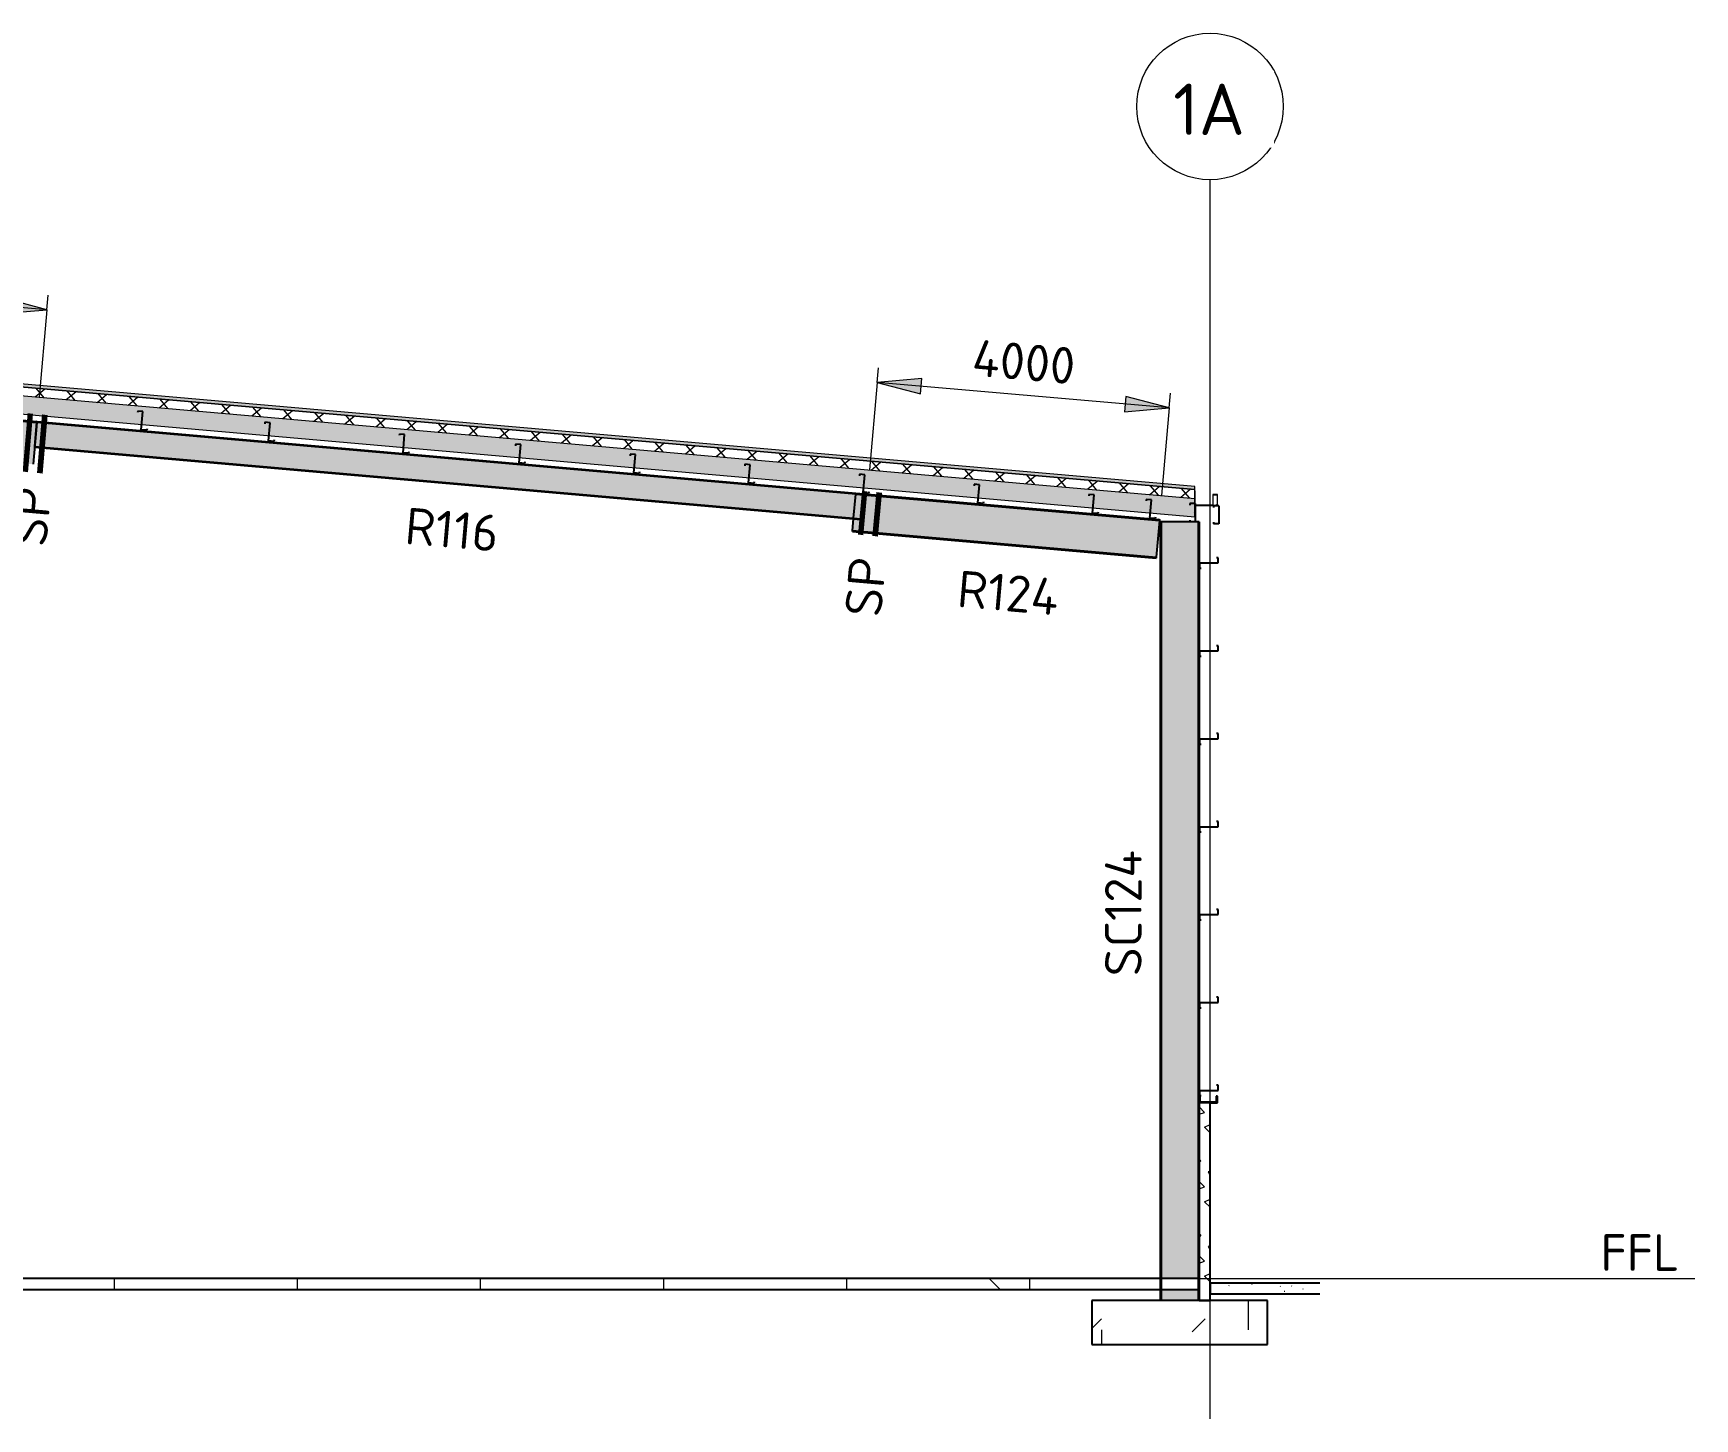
# Model space of a CAD drawing. Header units: millimetres. Extents: x 632 to 546626, y -3890 to 22200.
# Drawn here: x 252256 to 274941, y 3287 to 22200 of the extents above; entities that cross this region are included whole.
import ezdxf

# ---------------------------------------------------------------- set-up
doc = ezdxf.new("R2010")
doc.units = ezdxf.units.MM
doc.linetypes.add('Dash', pattern=[7, 5, -2])
doc.linetypes.add('Hidden Half', pattern=[3, 2, -1])
for name, color, linetype, lineweight in [('A-010-D_DIM', 211, 'Continuous', 13), ('A-010-D_DIM-200', 211, 'Continuous', 13), ('A-010-M_LINE', 90, 'Continuous', 13), ('A-200-M_WALL_EXT', 113, 'Continuous', 13), ('A-200-M_WALL_PAT', 111, 'Continuous', 13), ('A-230-H-FLOOR', 190, 'Continuous', 13), ('A-230-M_FLOOR', 192, 'Continuous', 13), ('A-270-M_ROOF', 132, 'Continuous', 13), ('S-160-M_FOUND', 171, 'Continuous', 13), ('S-160-MH_FOUND', 171, 'Hidden Half', 13), ('S-280-A_COLUMN', 171, 'Continuous', 18), ('S-280-A_STRUCT_FRAME', 2, 'Continuous', 18), ('S-280-M_COLUMN', 52, 'Continuous', 13), ('S-280-M_STRUCT_FRAME', 12, 'Continuous', 13), ('S-280-MH_COLUMN', 52, 'Hidden Half', 13), ('Z-000-T_TEXT', 131, 'Continuous', 25), ('Z-030-M_GRID', 191, 'Continuous', 13), ('Z-033_T_GRIDREF', 31, 'Continuous', 13), ('Z-230-A_LEVEL', 51, 'Continuous', 13), ('Z-230_A_LEVEL', 51, 'Continuous', 18)]:
    doc.layers.add(name, color=color, linetype=linetype, lineweight=lineweight)
doc.styles.add('ISOCPEUR_1', font='isocpeur.ttf', dxfattribs={"height": 700})
doc.styles.add('ISOCPEUR_2', font='isocpeur.ttf', dxfattribs={"height": 500})
doc.dimstyles.new('2_5___Arrow___Transparent', dxfattribs={"dimscale": 304.8, "dimtxt": 497.990588, "dimasz": 1.968504, "dimexe": 0.656168, "dimexo": 1.049869, "dimgap": 0.164042, "dimtad": 1, "dimdec": 0, "dimzin": 0, "dimdsep": 46, "dimtxsty": 'ISOCPEUR_2', "dimsah": 1, "dimcen": 0.09, "dimadec": 0, "dimazin": 0, "dimtfac": 1, "dimtdec": 4, "dimtix": 1, "dimtmove": 0, "dimatfit": 3, "dimfxl": 1, "dimtvp": 1, "dimtolj": 1, "dimtzin": 0, "dimlwd": 18, "dimlwe": 18, "dimarcsym": 2})
pattern_1 = [(50, (253362.2, 0), (728.737, -63.756), [76.2, -838.2]), (355, (253362.2, 0), (-140.97, 764.228), [60.96, -670.56]), (100.451, (253422.9, -5.3), (587.77, 700.467), [64.76, -712.36]), (46.184, (253362.2, 203.2), (1084.316, -168.17), [114.3, -1257.3]), (96.636, (253452.6, 189.2), (949.61, 989.71), [97.14, -1068.54]), (351.184, (253362.2, 203.2), (949.62, 989.7), [91.44, -1005.84]), (21, (253463.8, 152.4), (606.458, -409.06), [76.2, -838.2]), (326, (253463.8, 152.4), (247.208, 736.753), [60.96, -670.56]), (71.451, (253514.34, 118.3), (853.668, 327.685), [64.76, -712.36]), (37.5, (253362.2, 0), (12.3547, 338.22), [6.706, -655.726, 6.706, -674.014, -673.1]), (37.5, (253362.2, 0), (12.3547, 338.22), [-1343.152, 6.706, -666.394]), (7.5, (253362.2, 0), (267.279, 400.722), [6.706, -381.406, 6.706, -640.486, -256.54]), (7.5, (253362.2, 0), (267.279, 400.722), [-1035.304, 6.706, -249.834]), (327.5, (253135.63, 0), (542.3633, -22.9153), [6.706, -247.294, 6.706, -785.774, -1051.56]), (327.5, (253135.63, 0), (542.3633, -22.9153), [-1046.48, 6.706, -1044.854]), (317.5, (253034.03, 0), (592.517, 101.707), [6.706, -323.494, 6.706, -519.582, -746.76]), (317.5, (253034.03, 0), (592.517, 101.707), [-856.488, 6.706, -740.054])]

# ---------------------------------------------------------------- blocks, each defined once
blk = doc.blocks.new('Ridge Capping - Ridge Capping-1882401-S6_501-SECTION A4')
at = {"layer": 'A-270-M_ROOF', "lineweight": 5, "transparency": 33554432}
blk.add_hatch(color=253, dxfattribs=at).paths.add_polyline_path([(4557998, 17716), (4558305, 17743), (4558612, 17716), (4558604, 17720), (4558303, 17746), (4558005, 17720)])
at = {"layer": 'A-270-M_ROOF', "color": 53, "lineweight": 5}
for p, q in [((4557998, 17716), (4558305, 17743)), ((4558005, 17720), (4557998, 17716)), ((4558305, 17746), (4558005, 17720)), ((4558604, 17720), (4558305, 17746)), ((4558305, 17743), (4558612, 17716)), ((4558612, 17716), (4558604, 17720))]:
    blk.add_line(p, q, dxfattribs=at)
blk = doc.blocks.new('25021-APA-ZZ-ZZ-M3-AR-000001_V3_rvt-4-S6_501-SECTION A4')
at = {"layer": 'A-270-M_ROOF', "transparency": 33554432}
for color, points in [(9, [(4578096, 15971), (4578096, 16011), (4558303, 17743), (4538514, 16011), (4538514, 15971), (4558305, 17703), (4577116, 16057)]), (253, [(4538228, 15749), (4538232, 15753), (4538209, 15766), (4538209, 15900), (4538264, 15900), (4538264, 15755), (4538514, 15755), (4538514, 15955), (4538509, 15955), (4538509, 15760), (4538269, 15760), (4538269, 15905), (4538204, 15905), (4538204, 15764)]), (253, [(4578381, 15748), (4578406, 15763), (4578406, 15904), (4578341, 15904), (4578341, 15759), (4578101, 15759), (4578101, 15954), (4578096, 15954), (4578096, 15754), (4578346, 15754), (4578346, 15899), (4578401, 15899), (4578401, 15766), (4578377, 15752)])]:
    blk.add_hatch(color=color, dxfattribs=at).paths.add_polyline_path(points)
at = {"layer": 'A-270-M_ROOF', "lineweight": 5}
h = blk.add_hatch(dxfattribs=at)
h.set_pattern_fill('FP_12', angle=-135, style=0, pattern_type=2)
h.set_pattern_definition([(40, (4563344.53, -9e-06), (-192.8363, 229.8133), []), (130, (4563344.53, -9e-06), (-229.8133, -192.8363), [])])
h.paths.add_polyline_path([(4538514, 15851), (4558305, 17582), (4578096, 15851), (4578096, 15971), (4558303, 17702), (4538514, 15971)])
at = {"layer": 'A-270-M_ROOF', "lineweight": 5, "transparency": 33554432}
blk.add_hatch(color=254, dxfattribs=at).paths.add_polyline_path([(4538514, 15600), (4558305, 17331), (4578096, 15600), (4578096, 15851), (4558303, 17582), (4538514, 15851)])
at = {"layer": 'A-270-M_ROOF', "color": 53, "lineweight": 5}
for p, q in [((4558305, 17743), (4538514, 16011)), ((4558305, 17703), (4538514, 15971)), ((4538514, 15971), (4558305, 17703)), ((4578096, 16011), (4558305, 17743)), ((4578096, 15971), (4558305, 17703)), ((4558305, 17703), (4578096, 15971)), ((4538514, 15851), (4558305, 17582)), ((4558305, 17582), (4578096, 15851)), ((4538514, 15600), (4558305, 17331)), ((4558305, 17331), (4578096, 15600)), ((4538204, 15905), (4538204, 15764)), ((4538269, 15905), (4538204, 15905)), ((4538209, 15766), (4538209, 15900)), ((4538209, 15900), (4538264, 15900)), ((4538264, 15900), (4538264, 15755)), ((4538269, 15760), (4538269, 15905)), ((4538514, 15955), (4538509, 15955)), ((4538509, 15955), (4538509, 15760)), ((4538514, 16011), (4538514, 15971)), ((4538514, 15971), (4538514, 15600)), ((4538514, 15755), (4538514, 15955)), ((4578096, 15971), (4578096, 16011)), ((4578096, 15600), (4578096, 15971)), ((4578101, 15954), (4578096, 15954)), ((4578096, 15954), (4578096, 15754)), ((4578101, 15759), (4578101, 15954)), ((4578406, 15904), (4578341, 15904)), ((4578341, 15904), (4578341, 15759)), ((4578346, 15754), (4578346, 15899)), ((4578346, 15899), (4578401, 15899)), ((4578401, 15899), (4578401, 15766)), ((4578406, 15763), (4578406, 15904)), ((4538204, 15764), (4538228, 15749)), ((4538232, 15753), (4538209, 15766)), ((4538228, 15749), (4538232, 15753)), ((4538264, 15755), (4538514, 15755)), ((4538509, 15760), (4538269, 15760)), ((4578096, 15754), (4578346, 15754)), ((4578341, 15759), (4578101, 15759)), ((4578401, 15766), (4578377, 15752)), ((4578377, 15752), (4578381, 15748)), ((4578381, 15748), (4578406, 15763))]:
    blk.add_line(p, q, dxfattribs=at)
blk.add_blockref('Ridge Capping - Ridge Capping-1882401-S6_501-SECTION A4', (0, 0), dxfattribs=at)
blk = doc.blocks.new('NRP_Framing-Steel-PFC - B308 - 250PFC-4014865-S6_501-SECTION A4')
at = {"layer": 'S-280-M_STRUCT_FRAME', "linetype": 'Dash', "lineweight": 25}
blk.add_hatch(color=256, dxfattribs=at).paths.add_polyline_path([(4578405, 7600), (4578405, 7690), (4578390, 7690), (4578390, 7608), (4578170, 7608), (4578170, 7690), (4578155, 7690), (4578155, 7600), (4578305, 7600)])
at = {"layer": 'S-280-M_STRUCT_FRAME', "lineweight": 25}
for p, q in [((4578170, 7690), (4578155, 7690)), ((4578170, 7608), (4578170, 7690)), ((4578390, 7608), (4578170, 7608)), ((4578305, 7600), (4578405, 7600)), ((4578405, 7690), (4578390, 7690)), ((4578390, 7690), (4578390, 7608)), ((4578405, 7600), (4578405, 7690))]:
    blk.add_line(p, q, dxfattribs=at)
blk = doc.blocks.new('NRP_Framing-Steel-Purlin C - G946 - EC250-24-4111447-S6_501-SECTION A4')
at = {"layer": 'S-280-M_STRUCT_FRAME', "color": 1, "lineweight": 25}
for p, q in [((4578354, 15751), (4578354, 15727)), ((4578427, 15751), (4578354, 15751)), ((4578427, 15751), (4578427, 15501)), ((4578354, 15525), (4578354, 15501)), ((4578427, 15501), (4578354, 15501))]:
    blk.add_line(p, q, dxfattribs=at)
blk = doc.blocks.new('NRP_Framing-Steel-Purlin Z - G914 - EZ250-15-4113194-S6_501-SECTION A4')
at = {"layer": 'S-280-M_STRUCT_FRAME', "color": 150, "lineweight": 25}
for p, q in [((4578415, 15040), (4578395, 15040)), ((4578415, 15040), (4578395, 15040)), ((4578415, 14969), (4578415, 15040)), ((4578415, 14969), (4578415, 15040)), ((4578165, 14969), (4578415, 14969)), ((4578165, 14893), (4578165, 14969)), ((4578165, 14969), (4578415, 14969)), ((4578165, 14893), (4578165, 14969)), ((4578184, 14893), (4578165, 14893)), ((4578184, 14893), (4578165, 14893))]:
    blk.add_line(p, q, dxfattribs=at)
blk = doc.blocks.new('NRP_Foundation-Pad Footing Fibre _v2_ - PF2 -2400 x 2000 x 600d-V45-S6_501-SECTION A4')
at = {"layer": 'S-160-M_FOUND'}
h = blk.add_hatch(dxfattribs=at)
h.set_pattern_fill('FP_15', color=256, style=0, pattern_type=2)
h.set_pattern_definition([(45, (4563344.5, 0), (-1414.214, 0), [750, -3000]), (45, (4564344.5, 1000), (-1414.214, 0), [750, -3000]), (45, (4565344.5, -300), (-1414.214, 0), [250, -2000]), (90, (4565344.53, 500), (-500, 500), [500, -2000]), (315, (4565344.5, 1000), (0, 2828.43), [500, -3000]), (0, (4564344.5, 1000), (2000, 2000), [300, -1000]), (0, (4561844.5, 2000), (2000, 2000), [300, -2000])])
h.paths.add_polyline_path([(4579091, 4300), (4579091, 4900), (4576691, 4900), (4576691, 4300)])
at = {"layer": 'S-160-M_FOUND', "lineweight": 25}
for p, q in [((4579091, 4900), (4576691, 4900)), ((4576691, 4900), (4576691, 4300)), ((4579091, 4300), (4579091, 4900)), ((4576691, 4300), (4579091, 4300))]:
    blk.add_line(p, q, dxfattribs=at)
blk = doc.blocks.new('NRP_Framing-Steel-Purlin Z - P915 - EZ250-19-V51-S6_501-SECTION A4')
at = {"layer": 'S-280-M_STRUCT_FRAME', "color": 92, "lineweight": 25}
blk.add_line((4567298, 16598), (4567298, 16598), dxfattribs=at)
at = {"layer": 'S-280-M_STRUCT_FRAME', "color": 92, "linetype": 'Dash', "lineweight": 25}
blk.add_line((4567298, 16598), (4567298, 16598), dxfattribs=at)
blk = doc.blocks.new('NRP_Framing-Steel-Purlin Z - P915 - EZ250-19-V53-S6_501-SECTION A4')
at = {"layer": 'S-280-M_STRUCT_FRAME', "color": 92, "lineweight": 25}
for p, q in [((4567238, 16729), (4567236, 16708)), ((4567238, 16729), (4567236, 16708)), ((4567309, 16723), (4567238, 16729)), ((4567309, 16723), (4567238, 16729)), ((4567287, 16474), (4567309, 16723)), ((4567287, 16474), (4567309, 16723)), ((4567298, 16599), (4567298, 16599)), ((4567362, 16467), (4567287, 16474)), ((4567362, 16467), (4567287, 16474)), ((4567364, 16488), (4567362, 16467)), ((4567364, 16488), (4567362, 16467))]:
    blk.add_line(p, q, dxfattribs=at)
at = {"layer": 'S-280-M_STRUCT_FRAME', "color": 92, "linetype": 'Dash', "lineweight": 25}
blk.add_line((4567298, 16599), (4567298, 16599), dxfattribs=at)
blk = doc.blocks.new('NRP_Framing-Steel-Purlin Z - P914 - EZ250-15-V56-S6_501-SECTION A4')
at = {"layer": 'S-280-M_STRUCT_FRAME', "color": 150, "lineweight": 25}
blk.add_line((4558517, 17367), (4558517, 17367), dxfattribs=at)
at = {"layer": 'S-280-M_STRUCT_FRAME', "color": 150, "linetype": 'Dash', "lineweight": 25}
blk.add_line((4558517, 17367), (4558517, 17367), dxfattribs=at)
blk = doc.blocks.new('NRP_Framing-Steel-Purlin Z - P914 - EZ250-15-V57-S6_501-SECTION A4')
at = {"layer": 'S-280-M_STRUCT_FRAME', "color": 150, "lineweight": 25}
for p, q in [((4558457, 17497), (4558456, 17477)), ((4558457, 17497), (4558456, 17477)), ((4558528, 17491), (4558457, 17497)), ((4558528, 17491), (4558457, 17497)), ((4558506, 17242), (4558528, 17491)), ((4558506, 17242), (4558528, 17491)), ((4558582, 17236), (4558506, 17242)), ((4558582, 17236), (4558506, 17242)), ((4558517, 17367), (4558517, 17367)), ((4558584, 17255), (4558582, 17236)), ((4558584, 17255), (4558582, 17236))]:
    blk.add_line(p, q, dxfattribs=at)
at = {"layer": 'S-280-M_STRUCT_FRAME', "color": 150, "linetype": 'Dash', "lineweight": 25}
blk.add_line((4558517, 17367), (4558517, 17367), dxfattribs=at)
blk = doc.blocks.new('NRP_Framing-Steel-Purlin C - P946 - EC250-24-4032700-S6_501-SECTION A4')
at = {"layer": 'S-280-M_STRUCT_FRAME', "color": 1, "lineweight": 25}
for p, q in [((4578027, 15780), (4578027, 15756)), ((4578100, 15780), (4578027, 15780)), ((4578079, 15655), (4578079, 15655)), ((4578100, 15780), (4578100, 15530)), ((4578027, 15554), (4578027, 15530)), ((4578100, 15530), (4578027, 15530))]:
    blk.add_line(p, q, dxfattribs=at)
at = {"layer": 'S-280-M_STRUCT_FRAME', "color": 1, "linetype": 'Dash', "lineweight": 25}
blk.add_line((4578079, 15655), (4578079, 15655), dxfattribs=at)
blk = doc.blocks.new('Grid - NRP_Grid-Head-320187-S6_501-SECTION A4')
at = {"layer": 'Z-033_T_GRIDREF'}
blk.add_circle((4578305, 21200), 1000, dxfattribs=at)
blk = doc.blocks.new('DIMBLOCK12-S6_501-SECTION A4')
at = {"layer": 'A-010-D_DIM-200', "lineweight": 18}
for points in [[(263779, 17434), (264368, 17277), (264386, 17487)], [(267764, 17086), (267175, 17243), (267157, 17032)]]:
    blk.add_hatch(color=256, dxfattribs=at).paths.add_polyline_path(points)
for p, q in [((263779, 17434), (263797, 17633)), ((264386, 17487), (263779, 17434)), ((264368, 17277), (264386, 17487)), ((263779, 17434), (263674, 16238)), ((267764, 17086), (263779, 17434)), ((263779, 17434), (264368, 17277)), ((267175, 17243), (267157, 17032)), ((267764, 17086), (267175, 17243)), ((267764, 17086), (267781, 17285)), ((267157, 17032), (267764, 17086)), ((267764, 17086), (267659, 15889))]:
    blk.add_line(p, q, dxfattribs=at)
at = {"layer": 'A-010-D_DIM-200', "color": 0, "lineweight": 18, "insert": (265103, 18024), "char_height": 500, "width": 1758.29, "attachment_point": 1, "rotation": 355, "line_spacing_factor": 1.149209, "style": 'ISOCPEUR_2'}
blk.add_mtext('4000', dxfattribs=at)
blk = doc.blocks.new('DIMBLOCK15-S6_501-SECTION A4')
at = {"layer": 'A-010-D_DIM-200', "lineweight": 18}
for points in [[(248456, 18775), (249044, 18617), (249063, 18828)], [(252440, 18426), (251852, 18584), (251833, 18373)]]:
    blk.add_hatch(color=256, dxfattribs=at).paths.add_polyline_path(points)
for p, q in [((248456, 18775), (248473, 18974)), ((248456, 18775), (248351, 17579)), ((249063, 18828), (248456, 18775)), ((252440, 18426), (248456, 18775)), ((248456, 18775), (249044, 18617)), ((249044, 18617), (249063, 18828)), ((252440, 18426), (252458, 18625)), ((251852, 18584), (251833, 18373)), ((251833, 18373), (252440, 18426)), ((252440, 18426), (251852, 18584)), ((252440, 18426), (252336, 17230))]:
    blk.add_line(p, q, dxfattribs=at)
at = {"layer": 'A-010-D_DIM-200', "color": 0, "lineweight": 18, "insert": (249779, 19365), "char_height": 500, "width": 1758.29, "attachment_point": 1, "rotation": 355, "line_spacing_factor": 1.149209, "style": 'ISOCPEUR_2'}
blk.add_mtext('4000', dxfattribs=at)
blk = doc.blocks.new('NRP_Splice _v3_ - NRP_Splice-3927024-S6_501-SECTION A4')
at = {"layer": 'Z-000-T_TEXT', "lineweight": 70}
for p, q in [((4573586, 15949), (4573534, 15351)), ((4573586, 15949), (4573534, 15351)), ((4573786, 15931), (4573733, 15334)), ((4573733, 15334), (4573786, 15931))]:
    blk.add_line(p, q, dxfattribs=at)
blk = doc.blocks.new('NRP_Splice _v3_ - NRP_Splice-3927285-S6_501-SECTION A4')
at = {"layer": 'Z-000-T_TEXT', "lineweight": 70}
for p, q in [((4562198, 17008), (4562129, 16212)), ((4562198, 17008), (4562129, 16212)), ((4562398, 16991), (4562328, 16194)), ((4562328, 16194), (4562398, 16991))]:
    blk.add_line(p, q, dxfattribs=at)

msp = doc.modelspace()

# ---------------------------------------------------------------- hatches: boundary and pattern name
at = {"layer": 'A-200-M_WALL_PAT'}
h = msp.add_hatch(dxfattribs=at)
h.set_pattern_fill('FP_19', color=250, angle=116.56505, style=0, pattern_type=2)
h.set_pattern_definition([(296.565, (253616.2, 152.4), (5e-05, 1016), [113.59, -2158.253]), (33.69, (253667, 50.8), (7e-05, 1016), [183.16, -3480.08]), (33.69, (254683, 50.8), (7e-05, 1016), [183.16, -3480.08]), (33.69, (255699, 50.8), (7e-05, 1016), [183.16, -3480.08]), (116.565, (253819.4, 152.4), (5e-05, 1016), [113.59, -2158.253]), (213.69, (253768.6, 254), (7e-05, 1016), [183.16, -3480.08]), (213.69, (254784.6, 254), (7e-05, 1016), [183.16, -3480.08]), (213.69, (255800.6, 254), (7e-05, 1016), [183.16, -3480.08]), (26.565, (254022.6, 152.4), (5e-05, 1016), [227.19, -2044.66]), (26.565, (255038.6, 152.4), (5e-05, 1016), [227.19, -2044.66]), (270, (254225.8, 254), (1016, 0.0009), [101.6, -914.4]), (225, (254225.8, 152.4), (-0.002, 1016), [143.684, -1293.157]), (135, (254124.2, 50.8), (-0.0009, 1016), [143.684, -1293.157]), (288.435, (253819.4, 457.2), (-0.002, 1015.9997), [160.644, -3052.23]), (18.435, (253870.2, 304.8), (-0.002, 1016), [160.64, -3052.23]), (18.435, (254886.2, 304.8), (-0.002, 1016), [160.64, -3052.23]), (18.435, (255902.2, 304.8), (-0.002, 1016), [160.64, -3052.23]), (135, (254022.6, 355.6), (-0.0009, 1016), [143.684, -1293.157]), (180, (253921, 457.2), (0.0009, -1016), [101.6, -914.4]), (251.565, (253565.4, 711.2), (0.0004, 1015.9997), [160.644, -3052.23]), (315, (253514.6, 558.8), (-0.0009, 1016), [143.684, -1293.157]), (71.565, (253616.2, 457.2), (0.0004, 1015.9997), [160.644, -3052.23]), (135, (253667, 609.6), (-0.0009, 1016), [143.684, -1293.157]), (225, (253971.8, 711.2), (-0.002, 1016), [143.684, -1293.157]), (123.69, (253870.2, 609.6), (7e-05, 1016), [183.16, -3480.08]), (123.69, (254886.2, 609.6), (7e-05, 1016), [183.16, -3480.08]), (26.565, (253768.6, 762), (5e-05, 1016), [113.59, -2158.25]), (26.565, (254784.6, 762), (5e-05, 1016), [113.59, -2158.25]), (315, (253870.2, 812.8), (-0.0009, 1016), [143.684, -1293.157]), (213.69, (254327.4, 965.2), (7e-05, 1016), [183.16, -3480.08]), (213.69, (255343.4, 965.2), (7e-05, 1016), [183.16, -3480.08]), (213.69, (256359.4, 965.2), (7e-05, 1016), [183.16, -3480.08]), (296.565, (254175, 863.6), (5e-05, 1016), [113.59, -2158.253]), (45, (254225.8, 762), (-0.0009, 1016), [143.684, -1293.16]), (90, (254327.4, 863.6), (-1016, -0.0009), [101.6, -914.4]), (213.69, (253870.2, 1016), (7e-05, 1016), [183.16, -3480.08]), (213.69, (254886.2, 1016), (7e-05, 1016), [183.16, -3480.08]), (213.69, (255902.2, 1016), (7e-05, 1016), [183.16, -3480.08]), (315, (253717.8, 914.4), (-0.0009, 1016), [71.84, -1365]), (26.565, (253768.6, 863.6), (5e-05, 1016), [113.59, -2158.25]), (26.565, (254784.6, 863.6), (5e-05, 1016), [113.59, -2158.25]), (90, (253870.2, 914.4), (-1016, -0.0009), [101.6, -914.4]), (333.435, (253463.8, 965.2), (-0.002, 1016), [113.59, -2158.25]), (333.435, (254479.8, 965.2), (-0.002, 1016), [113.59, -2158.25]), (243.435, (253565.4, 914.4), (-0.002, 1016), [113.59, -2158.253]), (161.565, (253514.6, 812.8), (0.0004, 1016), [160.64, -3052.23]), (161.565, (254530.6, 812.8), (0.0004, 1016), [160.64, -3052.23]), (161.565, (255546.6, 812.8), (0.0004, 1016), [160.64, -3052.23]), (45, (253362.2, 863.6), (-0.0009, 1016), [143.684, -1293.157]), (26.565, (253413, -9e-05), (5e-05, 1016), [113.59, -2158.25]), (26.565, (254429, -0.0001), (5e-05, 1016), [113.59, -2158.25]), (116.565, (253514.6, 50.8), (5e-05, 1016), [113.59, -2158.253]), (206.565, (253463.8, 152.4), (5e-05, 1016), [113.59, -2158.25]), (206.565, (254479.8, 152.4), (5e-05, 1016), [113.59, -2158.25]), (296.565, (253362.2, 101.6), (5e-05, 1016), [113.59, -2158.253]), (14.036, (254124.2, 457.2), (0.003, 1016), [209.45, -3979.62]), (14.036, (255140.2, 457.2), (0.003, 1016), [209.45, -3979.62]), (14.036, (256156.2, 457.2), (0.003, 1016), [209.45, -3979.62]), (14.036, (257172.2, 457.2), (0.003, 1016), [209.45, -3979.62]), (135, (254327.4, 508), (-0.0009, 1016), [143.684, -1293.16]), (198.435, (254225.8, 609.6), (-0.002, 1016), [160.64, -3052.23]), (198.435, (255241.8, 609.6), (-0.002, 1016), [160.64, -3052.23]), (198.435, (256257.8, 609.6), (-0.002, 1016), [160.64, -3052.23]), (296.565, (254073.4, 558.8), (5e-05, 1016), [113.59, -2158.253]), (333.435, (253413, 304.8), (-0.002, 1016), [113.59, -2158.25]), (333.435, (254429, 304.8), (-0.002, 1016), [113.59, -2158.25]), (45, (253514.6, 254), (-0.0009, 1016), [71.84, -1365]), (116.565, (253565.4, 304.8), (5e-05, 1016), [113.59, -2158.253]), (225, (253514.6, 406.4), (-0.002, 1016), [143.684, -1293.157])])
h.paths.add_polyline_path([(268172.3, 4900), (268322.3, 4900), (268322.3, 7600), (268172.3, 7600), (268172.3, 6897.6)])
at = {"layer": 'A-230-H-FLOOR'}
h = msp.add_hatch(dxfattribs=at)
h.set_pattern_fill('FP_15', color=256, style=0, pattern_type=2)
h.set_pattern_definition([(45, (253362.2, 0), (-1414.214, 0), [750, -3000]), (45, (254362.2, 1000), (-1414.214, 0), [750, -3000]), (45, (255362.2, -300), (-1414.214, 0), [250, -2000]), (90, (255362.2, 500), (-500, 500), [500, -2000]), (315, (255362.2, 1000), (0, 2828.43), [500, -3000]), (0, (254362.2, 1000), (2000, 2000), [300, -1000]), (0, (251862.2, 2000), (2000, 2000), [300, -2000])])
h.paths.add_polyline_path([(264446.4, 5050), (268172.3, 5050), (268172.3, 5200), (228472.3, 5200), (228472.3, 5050), (259071.3, 5050)])
h = msp.add_hatch(dxfattribs=at)
h.set_pattern_fill('FP_16', color=256, style=0, pattern_type=2)
h.set_pattern_definition(pattern_1)
h.paths.add_polyline_path([(269821.5, 5140), (268322.3, 5140), (268322.3, 4990), (269821.5, 4990)])
h = msp.add_hatch(dxfattribs=at)
h.set_pattern_fill('FP_16', color=256, style=0, pattern_type=2)
h.set_pattern_definition(pattern_1)
h.paths.add_polyline_path([(269821.5, 5140), (268322.3, 5140), (268322.3, 4990), (269821.5, 4990)])
at = {"layer": 'S-280-M_COLUMN', "lineweight": 5}
h = msp.add_hatch(color=256, dxfattribs=at)
h.paths.add_polyline_path([(267657.3, 4900), (267657.3, 5050), (267644.1, 5050), (267644.1, 4900)])
h.paths.add_polyline_path([(267644.1, 5200), (267657.3, 5200), (267657.3, 15532.3), (267644.1, 15532.3), (267644.1, 6897.6)])
h = msp.add_hatch(color=256, dxfattribs=at)
h.paths.add_polyline_path([(267664.3, 4900), (267671.3, 4900), (267671.3, 5050), (267657.3, 5050), (267659.2, 4900), (267663.2, 4900)])
h.paths.add_polyline_path([(267661.6, 5200), (267671.3, 5200), (267671.3, 15532.3), (267657.3, 15532.3), (267659.2, 5200), (267659.8, 5200)])
h = msp.add_hatch(color=256, dxfattribs=at)
h.paths.add_polyline_path([(268145.1, 4900), (268145.1, 5050), (267671.3, 5050), (267671.3, 4900)])
h.paths.add_polyline_path([(267671.3, 5200), (268145.1, 5200), (268145.1, 15532.3), (267671.3, 15532.3), (267671.3, 6897.6)])
h = msp.add_hatch(color=256, dxfattribs=at)
h.paths.add_polyline_path([(268156.5, 4900), (268159.1, 4900), (268157.1, 5050), (268145.1, 5050), (268145.1, 4900), (268155, 4900)])
h.paths.add_polyline_path([(268154.6, 5200), (268159.1, 5200), (268156.8, 15532.3), (268145.1, 15532.3), (268145.4, 5200), (268154.5, 5200)])
h = msp.add_hatch(color=256, dxfattribs=at)
h.paths.add_polyline_path([(268172.3, 4900), (268172.3, 5050), (268159.1, 5050), (268159.1, 4900)])
h.paths.add_polyline_path([(268159.1, 5200), (268172.3, 5200), (268172.3, 15532.3), (268159.1, 15532.3), (268159.1, 6897.6)])
at = {"layer": 'S-280-M_STRUCT_FRAME', "lineweight": 5}
for points in [[(252305.4, 16886.4), (252306.7, 16901.2), (248322.3, 17249.8), (248322.3, 17234.9), (251008.6, 16999.9)], [(252255.5, 16316.2), (252305.4, 16886.4), (248322.3, 17234.9), (248322.3, 16660.3), (251008.6, 16425.3)], [(263456.1, 15582.1), (263484.8, 15913.5), (252306.2, 16891.5), (252277.2, 16560.2), (263441.1, 15583.4)], [(263485.1, 15913.5), (263484.8, 15923.2), (252307.1, 16901.1), (252306.7, 16891.4), (263484.8, 15913.5)], [(263554.3, 15563.8), (263555.2, 15573.5), (252277.2, 16560.2), (252276.4, 16550.5), (263484.8, 15569.9)], [(267588.2, 15047.3), (267632, 15547.1), (263484.8, 15910), (263456.1, 15582.1), (263555.2, 15573.5), (263554.3, 15563.8), (263455.3, 15572.5), (263441.1, 15410.1), (267133.9, 15087)], [(267632, 15547.1), (267633.1, 15560.3), (263486, 15923.1), (263484.8, 15910), (267133.9, 15590.7)], [(267587.1, 15034.1), (267588.2, 15047.3), (263441.1, 15410.1), (263439.9, 15396.9), (267133.9, 15073.8)]]:
    msp.add_hatch(color=256, dxfattribs=at).paths.add_polyline_path(points)

# ---------------------------------------------------------------- linework, layer by layer
at = {"layer": 'A-010-M_LINE', "lineweight": 25}
for p, q in [((252307, 16901.2), (252307.8, 16911.1)), ((263645.7, 15909.2), (263646.5, 15919.1)), ((267630.4, 15560.5), (267631.3, 15570.5))]:
    msp.add_line(p, q, dxfattribs=at)
at = {"layer": 'A-200-M_WALL_EXT', "lineweight": 25}
for p, q in [((268322.3, 7600), (268172.3, 7600)), ((268172.3, 7600), (268172.3, 4900)), ((268322.3, 4900), (268322.3, 7600)), ((268172.3, 4900), (268322.3, 4900))]:
    msp.add_line(p, q, dxfattribs=at)
at = {"layer": 'A-230-M_FLOOR', "lineweight": 25}
for p, q in [((268172.3, 5200), (228472.3, 5200)), ((228472.3, 5050), (268172.3, 5050)), ((268172.3, 5050), (268172.3, 5200)), ((269821.5, 5140), (268322.3, 5140)), ((268322.3, 5140), (268322.3, 4990)), ((268322.3, 4990), (269821.5, 4990))]:
    msp.add_line(p, q, dxfattribs=at)
at = {"layer": 'S-280-M_COLUMN', "lineweight": 25}
for p, q in [((267644.1, 15532.3), (267644.1, 5200)), ((267657.3, 15532.3), (267644.1, 15532.3)), ((267657.3, 15532.3), (267657.3, 5200)), ((267671.3, 15532.3), (267657.3, 15532.3)), ((268145.1, 15532.3), (267671.3, 15532.3)), ((268159.1, 15532.3), (268145.1, 15532.3)), ((268159.1, 15532.3), (268159.1, 5200)), ((268172.3, 15532.3), (268159.1, 15532.3)), ((268172.3, 15532.3), (268172.3, 7600)), ((267644.1, 5050), (267644.1, 4900)), ((267657.3, 5050), (267657.3, 4900)), ((268159.1, 5050), (268159.1, 4900))]:
    msp.add_line(p, q, dxfattribs=at)
at = {"layer": 'S-280-M_STRUCT_FRAME', "lineweight": 25}
for p, q in [((248322.3, 17249.8), (252306.7, 16901.2)), ((248322.3, 17234.9), (252305.4, 16886.4)), ((252305.4, 16886.4), (252255.5, 16316.2)), ((252277.2, 16560.2), (252306.2, 16891.5)), ((252306.7, 16901.2), (252305.4, 16886.4)), ((252306.2, 16891.5), (252307.1, 16901.1)), ((252306.2, 16891.5), (263485.1, 15913.5)), ((252307.1, 16901.1), (263486, 15923.1)), ((252276.4, 16550.5), (252277.2, 16560.2)), ((252276.4, 16550.5), (263554.3, 15563.8)), ((252277.2, 16560.2), (263555.2, 15573.5)), ((263456.1, 15582.1), (263484.8, 15910)), ((263484.8, 15910), (263486, 15923.1)), ((263484.8, 15910), (267632, 15547.1)), ((263486, 15923.1), (267633.1, 15560.3)), ((263441.1, 15410.1), (263455.3, 15572.5)), ((263555.2, 15573.5), (263554.3, 15563.8)), ((267632, 15547.1), (267588.2, 15047.3)), ((267633.1, 15560.3), (267632, 15547.1)), ((263439.9, 15396.9), (263441.1, 15410.1)), ((263439.9, 15396.9), (267587.1, 15034.1)), ((263441.1, 15410.1), (267588.2, 15047.3)), ((267588.2, 15047.3), (267587.1, 15034.1))]:
    msp.add_line(p, q, dxfattribs=at)
at = {"layer": 'S-280-M_STRUCT_FRAME', "linetype": 'Dash', "lineweight": 25}
for p, q in [((263485.2, 15913.5), (263584.2, 15904.8)), ((263584.2, 15904.8), (263555.2, 15573.5)), ((263585, 15914.5), (263584.2, 15904.8)), ((263455.3, 15572.5), (263456.1, 15582.1))]:
    msp.add_line(p, q, dxfattribs=at)
at = {"layer": 'S-280-MH_COLUMN', "lineweight": 25}
for p, q in [((267644.1, 5200), (267644.1, 5050)), ((267657.3, 5200), (267657.3, 5050)), ((268159.1, 5200), (268159.1, 5050))]:
    msp.add_line(p, q, dxfattribs=at)
at = {"layer": 'Z-030-M_GRID'}
msp.add_line((268322.3, 3286.9), (268322.3, 20200), dxfattribs=at)
at = {"layer": 'Z-230-A_LEVEL'}
msp.add_line((205974.2, 5200), (274941, 5200), dxfattribs=at)

# ---------------------------------------------------------------- block references
at = {"color": 10, "lineweight": 5}
msp.add_blockref('25021-APA-ZZ-ZZ-M3-AR-000001_V3_rvt-4-S6_501-SECTION A4', (-4309982.3, 0), dxfattribs=at)
at = {"layer": 'S-160-MH_FOUND', "lineweight": 25}
msp.add_blockref('NRP_Foundation-Pad Footing Fibre _v2_ - PF2 -2400 x 2000 x 600d-V45-S6_501-SECTION A4', (-4309982.3, 0), dxfattribs=at)
at = {"layer": 'S-280-M_STRUCT_FRAME', "color": 150, "linetype": 'Dash', "lineweight": 25}
for name, p in [('NRP_Framing-Steel-Purlin Z - P914 - EZ250-15-V57-S6_501-SECTION A4', (-4304775, -455.6)), ('NRP_Framing-Steel-Purlin Z - P914 - EZ250-15-V56-S6_501-SECTION A4', (-4304775, -455.6)), ('NRP_Framing-Steel-Purlin Z - P914 - EZ250-15-V57-S6_501-SECTION A4', (-4303039.3, -607.4)), ('NRP_Framing-Steel-Purlin Z - P914 - EZ250-15-V56-S6_501-SECTION A4', (-4303039.3, -607.4))]:
    msp.add_blockref(name, p, dxfattribs=at)
at = {"layer": 'S-280-M_STRUCT_FRAME', "color": 92, "linetype": 'Dash', "lineweight": 25}
for name, p in [('NRP_Framing-Steel-Purlin Z - P915 - EZ250-19-V53-S6_501-SECTION A4', (-4309982.3, 0)), ('NRP_Framing-Steel-Purlin Z - P915 - EZ250-19-V51-S6_501-SECTION A4', (-4309982.3, 0)), ('NRP_Framing-Steel-Purlin Z - P915 - EZ250-19-V53-S6_501-SECTION A4', (-4308397, -138.7)), ('NRP_Framing-Steel-Purlin Z - P915 - EZ250-19-V51-S6_501-SECTION A4', (-4308397, -138.7)), ('NRP_Framing-Steel-Purlin Z - P915 - EZ250-19-V53-S6_501-SECTION A4', (-4306831.6, -275.7)), ('NRP_Framing-Steel-Purlin Z - P915 - EZ250-19-V51-S6_501-SECTION A4', (-4306831.6, -275.7)), ('NRP_Framing-Steel-Purlin Z - P915 - EZ250-19-V53-S6_501-SECTION A4', (-4305266.1, -412.6)), ('NRP_Framing-Steel-Purlin Z - P915 - EZ250-19-V51-S6_501-SECTION A4', (-4305266.1, -412.6)), ('NRP_Framing-Steel-Purlin Z - P915 - EZ250-19-V53-S6_501-SECTION A4', (-4303700.7, -549.6)), ('NRP_Framing-Steel-Purlin Z - P915 - EZ250-19-V51-S6_501-SECTION A4', (-4303700.7, -549.6)), ('NRP_Framing-Steel-Purlin Z - P915 - EZ250-19-V53-S6_501-SECTION A4', (-4302135.3, -686.5)), ('NRP_Framing-Steel-Purlin Z - P915 - EZ250-19-V51-S6_501-SECTION A4', (-4302135.3, -686.5)), ('NRP_Framing-Steel-Purlin Z - P915 - EZ250-19-V53-S6_501-SECTION A4', (-4300569.9, -823.5)), ('NRP_Framing-Steel-Purlin Z - P915 - EZ250-19-V51-S6_501-SECTION A4', (-4300569.9, -823.5)), ('NRP_Framing-Steel-Purlin Z - P915 - EZ250-19-V53-S6_501-SECTION A4', (-4299787.2, -892)), ('NRP_Framing-Steel-Purlin Z - P915 - EZ250-19-V51-S6_501-SECTION A4', (-4299787.2, -892))]:
    msp.add_blockref(name, p, dxfattribs=at)
at = {"layer": 'S-280-M_STRUCT_FRAME', "color": 1, "linetype": 'Dash', "lineweight": 25}
msp.add_blockref('NRP_Framing-Steel-Purlin C - P946 - EC250-24-4032700-S6_501-SECTION A4', (-4309982.3, 0), dxfattribs=at)
at = {"layer": 'S-280-M_STRUCT_FRAME', "color": 1, "lineweight": 25}
msp.add_blockref('NRP_Framing-Steel-Purlin C - G946 - EC250-24-4111447-S6_501-SECTION A4', (-4309982.3, 0), dxfattribs=at)
msp.add_blockref('NRP_Framing-Steel-Purlin C - G946 - EC250-24-4111447-S6_501-SECTION A4', (-4309982.3, 0), dxfattribs=at)
at = {"layer": 'S-280-M_STRUCT_FRAME', "color": 150, "lineweight": 25}
for p in [(-4309982.3, 0), (-4309982.3, -1200), (-4309982.3, -2400), (-4309982.3, -3600), (-4309982.3, -4800), (-4309982.3, -6000), (-4309982.3, -7200)]:
    msp.add_blockref('NRP_Framing-Steel-Purlin Z - G914 - EZ250-15-4113194-S6_501-SECTION A4', p, dxfattribs=at)
at = {"layer": 'S-280-M_STRUCT_FRAME', "lineweight": 25}
msp.add_blockref('NRP_Framing-Steel-PFC - B308 - 250PFC-4014865-S6_501-SECTION A4', (-4309982.3, 0), dxfattribs=at)
at = {"layer": 'Z-000-T_TEXT', "lineweight": 70}
for name in ['NRP_Splice _v3_ - NRP_Splice-3927285-S6_501-SECTION A4', 'NRP_Splice _v3_ - NRP_Splice-3927024-S6_501-SECTION A4']:
    msp.add_blockref(name, (-4309982.3, 0), dxfattribs=at)
at = {"layer": 'Z-033_T_GRIDREF'}
msp.add_blockref('Grid - NRP_Grid-Head-320187-S6_501-SECTION A4', (-4309982.3, 0), dxfattribs=at)

# ---------------------------------------------------------------- texts
at = {"layer": 'S-280-A_COLUMN', "lineweight": 13, "insert": (266888.7, 9327.3), "char_height": 500, "width": 2132.489, "attachment_point": 1, "rotation": 90, "style": 'ISOCPEUR_2'}
msp.add_mtext('SC124', dxfattribs=at)
at = {"layer": 'S-280-A_STRUCT_FRAME', "lineweight": 13, "char_height": 500, "attachment_point": 1, "rotation": 355, "style": 'ISOCPEUR_2'}
for s, insert, width in [('R116', (257359.7, 15729.7), 1523.206), ('R124', (264900.5, 14869.9), 1699.577)]:
    msp.add_mtext(s, dxfattribs=dict(at, insert=insert, width=width))
at = {"layer": 'Z-000-T_TEXT', "char_height": 500, "width": 962.025, "attachment_point": 1, "rotation": 85, "style": 'ISOCPEUR_2'}
for insert in [(251937.8, 15224.9), (263334.5, 14264.9)]:
    msp.add_mtext('SP', dxfattribs=dict(at, insert=insert))
at = {"layer": 'Z-230_A_LEVEL', "lineweight": 13, "insert": (273654.2, 5805.7), "char_height": 500, "width": 1298.734, "attachment_point": 1, "style": 'ISOCPEUR_2'}
msp.add_mtext('FFL', dxfattribs=at)

# ---------------------------------------------------------------- dimensions: what is measured, and where the dimension line sits
at = {"layer": 'A-010-D_DIM', "lineweight": 18}
for base, p1, p2, picture, middle in [((248455.6, 18774.8), (252307.8, 16911.1), (248323.1, 17259.7), 'DIMBLOCK15-S6_501-SECTION A4', (250474.2, 18899.4)), ((263779.1, 17434.2), (267631.3, 15570.5), (263646.5, 15919.1), 'DIMBLOCK12-S6_501-SECTION A4', (265797.6, 17558.7))]:
    dim = msp.add_linear_dim(base=base, p1=p1, p2=p2, angle=355, dimstyle='2_5___Arrow___Transparent', override={"dimpost": '<>', "dimfxl": 4000}, dxfattribs=at)
    dim.commit()
    dim.dimension.update_dxf_attribs({"geometry": picture, "text_midpoint": middle})

# ---------------------------------------------------------------- next in the draw order: texts
at = {"layer": 'Z-033_T_GRIDREF', "insert": (267819, 21512.1), "char_height": 700, "width": 1202.531, "attachment_point": 1, "style": 'ISOCPEUR_1', "bg_fill": 3, "box_fill_scale": 1.25, "bg_fill_color": 256, "bg_fill_true_color": 13158600, "bg_fill_transparency": 0}
msp.add_mtext('1A', dxfattribs=at)

doc.saveas('drawing.dxf')
